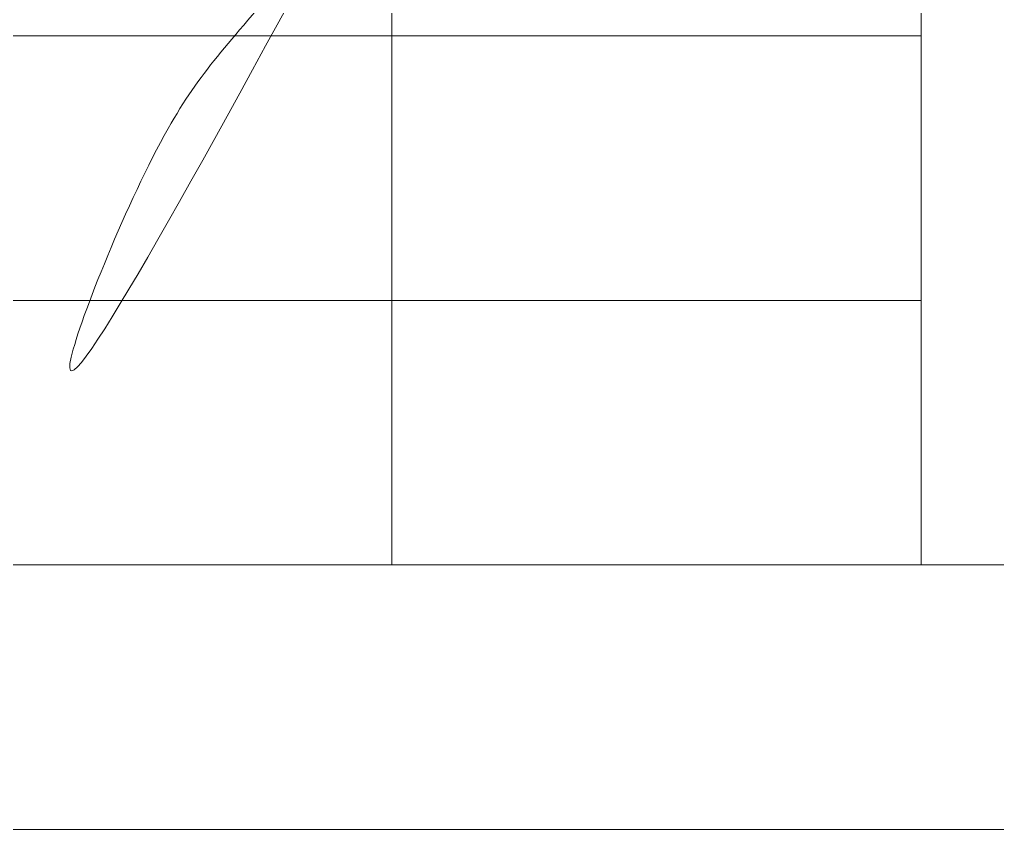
# Model space of a CAD drawing. Header units: millimetres. Extents: x 1982 to 10001982, y -1005230 to 4320529.
# Drawn here: x 2585943 to 2587791, y 1123450 to 1124981 of the extents above; entities that cross this region are included whole.
import ezdxf

# ---------------------------------------------------------------- set-up
doc = ezdxf.new("R2010")
doc.units = ezdxf.units.MM
doc.layers.add('Level 50', color=7, linetype='Continuous', lineweight=0)
doc.layers.add('Level 63', color=7, linetype='Continuous', lineweight=0)

# ---------------------------------------------------------------- blocks, each defined once
blk = doc.blocks.new('*U49')
at = {"color": 7, "linetype": 'Continuous', "lineweight": 0, "flags": 128}
blk.add_lwpolyline([(63.075, 29.7), (63.075, -29.7), (-63.075, -29.7), (-63.075, 29.7), (63.075, 29.7)], close=True, dxfattribs=at)
at = {"layer": 'Level 50', "color": 7, "linetype": 'Continuous', "lineweight": 13}
blk.add_line((62.575, -29.2), (-62.275, -29.2), dxfattribs=at)
at = {"layer": 'Level 63', "color": 7, "linetype": 'Continuous', "lineweight": 13}
for p, q in [((49.575, -23.7), (49.575, -29.2)), ((50.575, -23.7), (50.575, -29.2))]:
    blk.add_line(p, q, dxfattribs=at)
at = {"layer": 'Level 63', "color": 7, "linetype": 'Continuous', "lineweight": 0}
for p, q in [((44.075, -28.2), (50.575, -28.2)), ((44.075, -28.7), (50.575, -28.7))]:
    blk.add_line(p, q, dxfattribs=at)

msp = doc.modelspace()

# ---------------------------------------------------------------- linework, layer by layer
at = {"color": 5, "linetype": 'Continuous', "lineweight": 0}
msp.add_spline([(2585151.032, 1124940.833), (2585253.697, 1125175.65), (2585278.881, 1125269.636), (2585278.881, 1125322.84), (2585247.653, 1125354.067), (2585198.373, 1125354.067), (2585121.027, 1125309.411), (2585066.274, 1125239.623), (2585051.823, 1125199.235), (2585051.823, 1125130.618), (2585068.87, 1125066.996), (2585111.707, 1125006.298), (2585160.969, 1124977.857), (2585227.732, 1124966.714), (2585295.784, 1124984.948), (2585354.26, 1125011.544), (2585394.367, 1125042.544), (2585465.731, 1125166.15), (2585531.925, 1125302.213), (2585585.65, 1125412.641), (2585641.88, 1125510.033), (2585679.093, 1125562.194), (2585696.457, 1125566.847), (2585703.151, 1125541.867), (2585692.139, 1125500.769), (2585659.666, 1125455.929), (2585468.439, 1125087.498), (2585407.671, 1124982.245), (2585362.156, 1124955.967), (2585349.983, 1124977.052), (2585344.33, 1124998.151), (2585336.838, 1125073.621), (2585369.961, 1125197.24), (2585464.803, 1125403.934), (2585563.065, 1125574.129), (2585466.012, 1125376.816), (2585529.154, 1125432.409), (2585400.382, 1125209.369), (2585501.132, 1125339.893), (2585575.303, 1125382.716), (2585631.549, 1125367.645), (2585658.348, 1125307.516), (2585666.258, 1125210.596), (2585595.479, 1124987.776), (2585507.712, 1124923.487), (2585443.153, 1124896.554), (2585343.948, 1124892.801), (2585275.169, 1124921.963), (2585262.654, 1124943.639), (2585255.098, 1124994.254), (2585268.866, 1125045.636), (2585344.582, 1125073.22), (2585497.484, 1125210.194), (2585381.99, 1124982.965), (2585441.448, 1125017.293), (2585595.686, 1125171.531), (2585607.805, 1125216.76), (2585482.637, 1124999.964), (2585615.603, 1125100.949), (2585683.96, 1125223.859), (2585566.605, 1124990.831), (2585728.472, 1125118.428), (2585786.93, 1125223.859), (2585663.724, 1125006.281), (2585829.835, 1125112.288), (2585896.313, 1125223.859), (2585786.519, 1125004.008), (2585956.392, 1125140.503), (2586003.903, 1125223.859), (2585902.287, 1125007.208), (2586099.878, 1125199.25), (2586104.748, 1125211.465), (2586006.28, 1125019.157), (2586250.439, 1125246.118), (2586253.104, 1125256.064), (2586129.02, 1125015.603), (2586348.09, 1125246.21), (2586348.09, 1125275.155), (2586238.881, 1125027.318), (2586539.136, 1125252.175), (2586883.195, 1125745.252), (2587018.15, 1126035.772), (2586040.65, 1124342.693), (2586223.763, 1124774.673), (2586448.498, 1125065.265), (2586601.64, 1125218.407), (2586546.022, 1125122.075), (2586275.957, 1125089.705), (2586718.656, 1125132.269)], degree=3, dxfattribs=at)

# ---------------------------------------------------------------- block references
at = {"layer": 'Level 50', "color": 7, "linetype": 'Continuous', "lineweight": 13, "xscale": 1000, "yscale": 1000, "zscale": 1000}
msp.add_blockref('*U49', (2537071.824, 1153149.979), dxfattribs=at)

doc.saveas('drawing.dxf')
